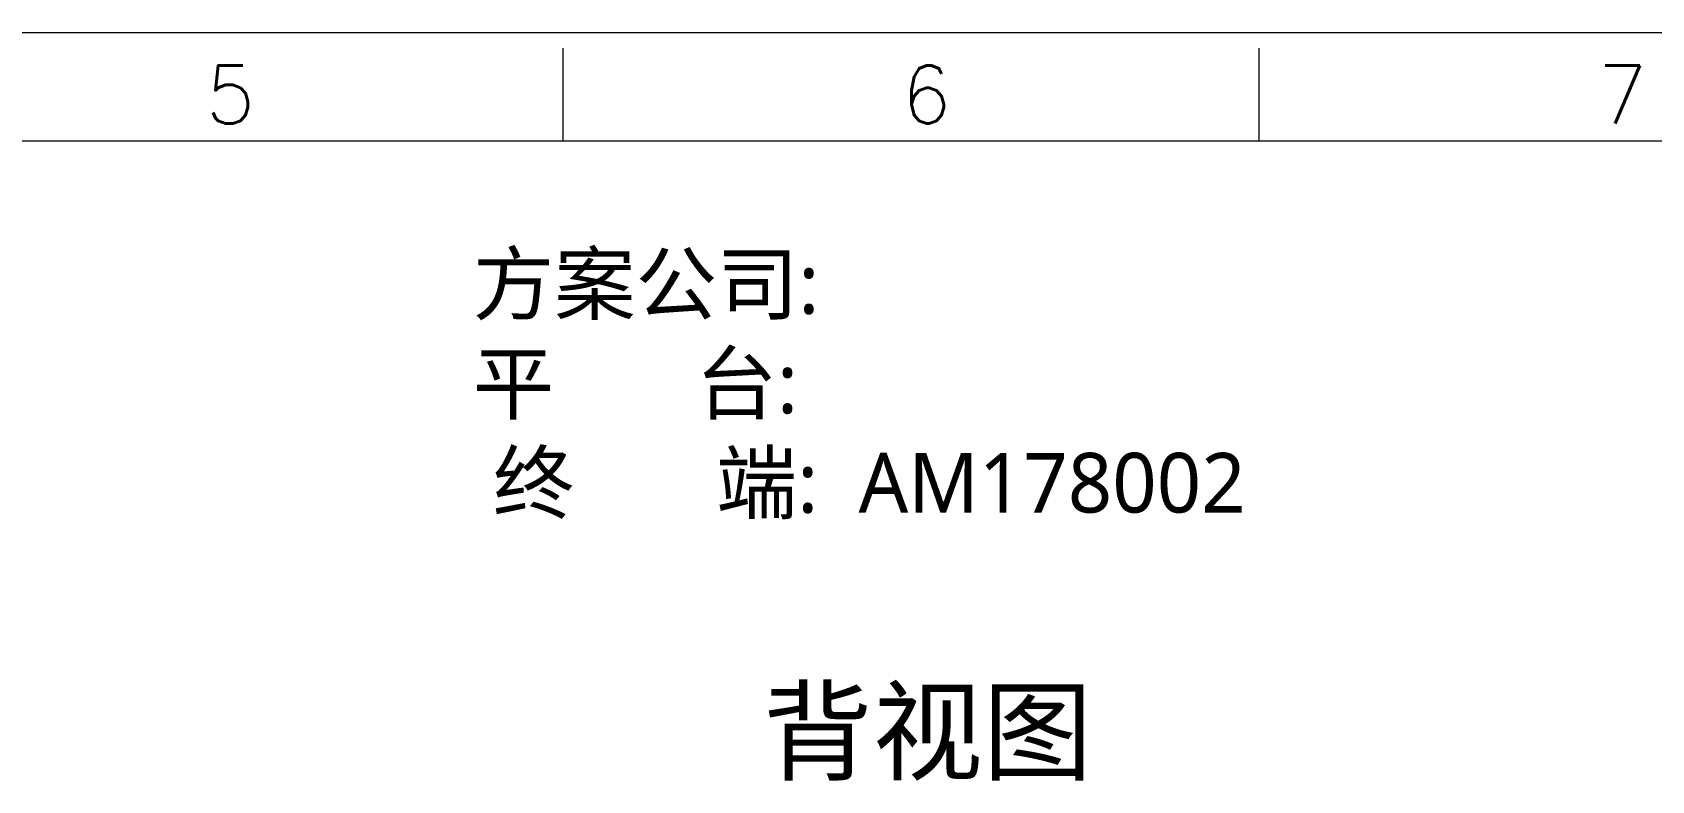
# Model space of a CAD drawing. Header units: millimetres. Extents: x 2674 to 3449, y -296 to 185.
# Drawn here: x 3311.7 to 3366, y -103.6 to -78.5 of the extents above; entities that cross this region are included whole.
import ezdxf

# ---------------------------------------------------------------- set-up
doc = ezdxf.new("R2010")
doc.units = ezdxf.units.MM
doc.layers.get('0').update_dxf_attribs({"lineweight": 5})
doc.layers.add('图框', color=7, linetype='Continuous', lineweight=5)
doc.styles.get("Standard").update_dxf_attribs({"font": 'txt', "bigfont": 'gbcbig.shx'})
doc.styles.add('汉字', font='SimSun.ttf')

msp = doc.modelspace()

# ---------------------------------------------------------------- linework, layer by layer
at = {"lineweight": 5}
msp.add_line((3209.8166, -78.4719), (3449.1951, -78.4719), dxfattribs=at)
at = {"layer": '图框', "color": 7, "linetype": 'ByBlock', "lineweight": 5, "ltscale": 0.55}
for p, q in [((3329.5058, -82.1107), (3329.5058, -79.0014)), ((3352.8218, -82.1107), (3352.8218, -79.0014)), ((3212.9258, -82.1107), (3446.0858, -82.1107))]:
    msp.add_line(p, q, dxfattribs=at)

# ---------------------------------------------------------------- texts
at = {"layer": '图框', "color": 7, "linetype": 'ByBlock', "lineweight": 5, "ltscale": 0.55, "char_height": 1.9433, "width": 3.307939, "attachment_point": 1}
for s, insert in [('5', (3317.5279, -79.587)), ('6', (3340.8439, -79.587)), ('7', (3364.1599, -79.587))]:
    msp.add_mtext(s, dxfattribs=dict(at, insert=insert))
at = {"layer": '图框', "insert": (3326.4741, -85.9), "char_height": 2, "width": 51.634624, "attachment_point": 1, "style": '汉字'}
msp.add_mtext('{\\fMicrosoft YaHei|b0|i0|c134|p34;\\C1;方案公司:  \\P平       台: \\P 终       端:  AM178002}', dxfattribs=at)
at = {"layer": '图框', "color": 1, "lineweight": 5, "insert": (3336.1916, -100.5551), "char_height": 2.700215, "width": 25.137581, "attachment_point": 1}
msp.add_mtext('{\\fSimSun|b0|i0|c134|p2;背视图}', dxfattribs=at)

doc.saveas('drawing.dxf')
